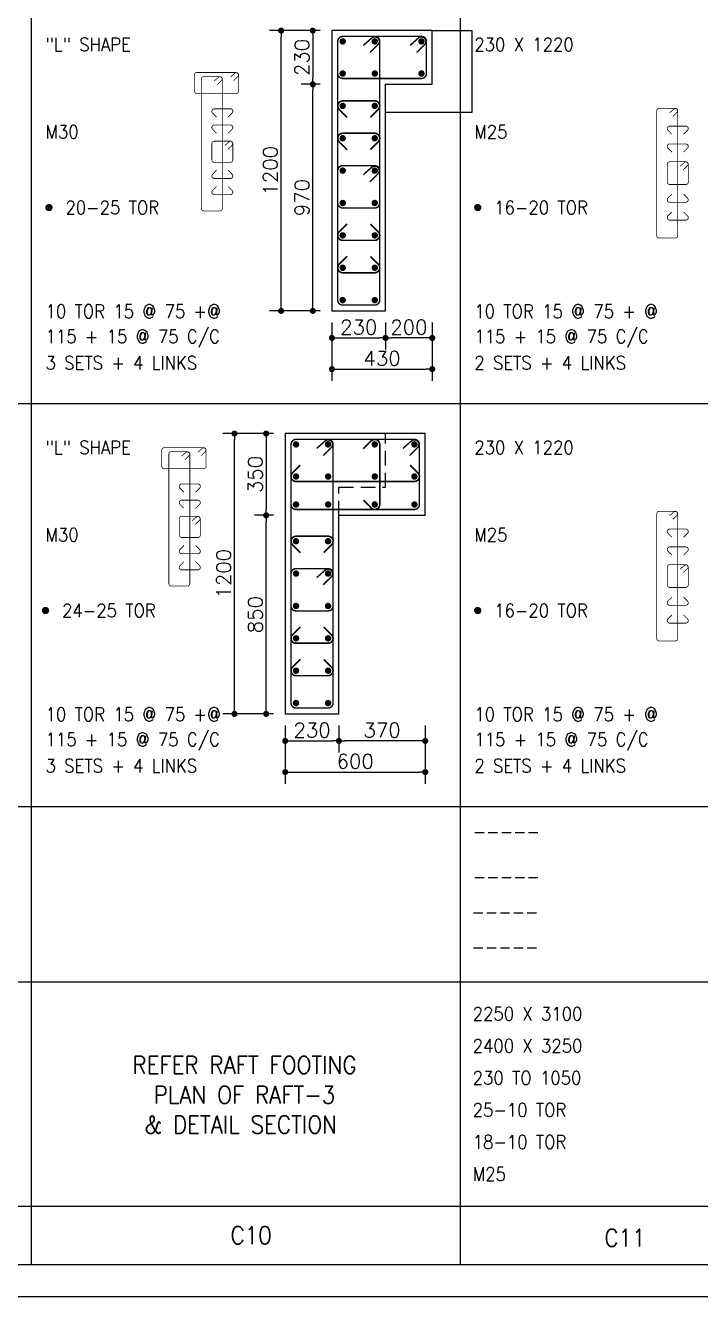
# Model space of a CAD drawing. Extents: x -200722 to 834823, y -494970 to 88783.
# Drawn here: x 291964 to 303538, y -104950 to -83184 of the extents above; entities that cross this region are included whole.
import ezdxf
from ezdxf.enums import TextEntityAlignment as Align

# ---------------------------------------------------------------- set-up
doc = ezdxf.new("R2010")
doc.units = 0
doc.header["$LTSCALE"] = 100
doc.header["$MEASUREMENT"] = 0
doc.header["$PDMODE"] = 34
doc.linetypes.add('HIDDEN', pattern=[0.375, 0.25, -0.125])
doc.layers.get('0').update_dxf_attribs({"linetype": 'CONTINUOUS'})
doc.layers.get('DEFPOINTS').update_dxf_attribs({"linetype": 'CONTINUOUS'})
for name, color, linetype in [('5', 4, 'CONTINUOUS'), ('BEAM', 4, 'CONTINUOUS'), ('COL. SHED. STEEL.', 6, 'CONTINUOUS'), ('column', 240, 'CONTINUOUS'), ('STEEL', 6, 'CONTINUOUS'), ('TEXT', 2, 'CONTINUOUS')]:
    doc.layers.add(name, color=color, linetype=linetype)
doc.layers.add('9_PRINT BOUNDARY_NON PRINT', color=32, linetype='CONTINUOUS', plot=False)
doc.layers.add('9_TITLE TEXT', color=7, linetype='CONTINUOUS', lineweight=20)
doc.layers.add('g-dim', color=6, linetype='CONTINUOUS', lineweight=9)
doc.styles.add('ROMANS', font='romans.shx')
doc.styles.get("Standard").update_dxf_attribs({"font": 'simplex.shx'})
doc.dimstyles.new('STANDARD$0', dxfattribs={"dimtxt": 2.5, "dimasz": 2.5, "dimexe": 2, "dimexo": 0.7, "dimgap": 0.9, "dimtad": 1, "dimdec": 0, "dimdsep": 46, "dimtxsty": 'ROMANS', "dimcen": 0.09, "dimclrd": 4, "dimclre": 4, "dimclrt": 3, "dimadec": 0, "dimazin": 0, "dimtfac": 1, "dimtdec": 0, "dimtmove": 0, "dimatfit": 3, "dimfxl": 1, "dimtolj": 1, "dimtzin": 0, "dimarcsym": 0})

# ---------------------------------------------------------------- blocks, each defined once
blk = doc.blocks.new('DOT')
at = {"color": 0, "linetype": 'ByBlock'}
blk.add_line((-0.5, 0), (-1, 0), dxfattribs=at)
at = {"color": 0, "linetype": 'ByBlock', "const_width": 0.5}
blk.add_lwpolyline([(-0.25, 0, 1), (0.25, 0, 1)], format="xyb", close=True, dxfattribs=at)
blk = doc.blocks.new('*D71')
at = {"layer": 'BEAM', "color": 0, "lineweight": -2, "transparency": 16777216}
for p, q in [((296418, -95173), (296418, -95636)), ((297338, -95173), (297338, -95636)), ((296522, -95436), (297234, -95436))]:
    blk.add_line(p, q, dxfattribs=at)
at = {"layer": 'DEFPOINTS', "color": 0, "lineweight": -3, "transparency": 16777216}
for p in [(296418, -94973), (297338, -94973), (297338, -95436)]:
    blk.add_point(p, dxfattribs=at)
at = {"layer": 'BEAM', "color": 0, "lineweight": -2, "transparency": 16777216, "xscale": 104, "yscale": 104, "zscale": 104, "rotation": 180}
blk.add_blockref('DOT', (296418, -95436), dxfattribs=at)
at = {"layer": 'BEAM', "color": 0, "lineweight": -2, "transparency": 16777216, "xscale": 104, "yscale": 104, "zscale": 104}
blk.add_blockref('DOT', (297338, -95436), dxfattribs=at)
at = {"layer": 'BEAM', "color": 0, "transparency": 16777216, "insert": (296878, -95252), "char_height": 248, "attachment_point": 5}
blk.add_mtext('\\A1;230', dxfattribs=at)
blk = doc.blocks.new('_DOT')
at = {"color": 0, "linetype": 'ByBlock'}
blk.add_line((-0.5, 0), (-1, 0), dxfattribs=at)
at = {"color": 0, "linetype": 'ByBlock', "const_width": 0.5}
blk.add_lwpolyline([(-0.25, 0, 1), (0.25, 0, 1)], format="xyb", close=True, dxfattribs=at)
blk = doc.blocks.new('*D72')
at = {"layer": 'BEAM', "color": 0, "lineweight": -2, "transparency": 16777216}
for p, q in [((297338, -95173), (297338, -95636)), ((298818, -95173), (298818, -95636)), ((298714, -95436), (297442, -95436))]:
    blk.add_line(p, q, dxfattribs=at)
at = {"layer": 'DEFPOINTS', "color": 0, "lineweight": -3, "transparency": 16777216}
for p in [(297338, -94973), (298818, -94973), (297338, -95436)]:
    blk.add_point(p, dxfattribs=at)
at = {"layer": 'BEAM', "color": 0, "lineweight": -2, "transparency": 16777216, "xscale": 104, "yscale": 104, "zscale": 104, "rotation": 180}
blk.add_blockref('DOT', (297338, -95436), dxfattribs=at)
at = {"layer": 'BEAM', "color": 0, "lineweight": -2, "transparency": 16777216, "xscale": 104, "yscale": 104, "zscale": 104}
blk.add_blockref('DOT', (298818, -95436), dxfattribs=at)
at = {"layer": 'BEAM', "color": 0, "transparency": 16777216, "insert": (298078, -95252), "char_height": 248, "attachment_point": 5}
blk.add_mtext('\\A1;370', dxfattribs=at)
blk = doc.blocks.new('*D73')
at = {"layer": 'BEAM', "color": 0, "lineweight": -2, "transparency": 16777216}
for p, q in [((296418, -95173), (296418, -96170)), ((298818, -95173), (298818, -96170)), ((296522, -95970), (298714, -95970))]:
    blk.add_line(p, q, dxfattribs=at)
at = {"layer": 'DEFPOINTS', "color": 0, "lineweight": -3, "transparency": 16777216}
for p in [(296418, -94973), (298818, -94973), (298818, -95970)]:
    blk.add_point(p, dxfattribs=at)
at = {"layer": 'BEAM', "color": 0, "lineweight": -2, "transparency": 16777216, "xscale": 104, "yscale": 104, "zscale": 104, "rotation": 180}
blk.add_blockref('DOT', (296418, -95970), dxfattribs=at)
at = {"layer": 'BEAM', "color": 0, "lineweight": -2, "transparency": 16777216, "xscale": 104, "yscale": 104, "zscale": 104}
blk.add_blockref('DOT', (298818, -95970), dxfattribs=at)
at = {"layer": 'BEAM', "color": 0, "transparency": 16777216, "insert": (297618, -95786), "char_height": 248, "attachment_point": 5}
blk.add_mtext('\\A1;600', dxfattribs=at)
blk = doc.blocks.new('*D74')
at = {"layer": 'BEAM', "color": 0, "lineweight": -2, "transparency": 16777216}
for p, q in [((296218, -91573), (295891, -91573)), ((296091, -94869), (296091, -91677)), ((296218, -94973), (295891, -94973))]:
    blk.add_line(p, q, dxfattribs=at)
at = {"layer": 'DEFPOINTS', "color": 0, "lineweight": -3, "transparency": 16777216}
for p in [(296091, -91573), (296418, -91573), (296418, -94973)]:
    blk.add_point(p, dxfattribs=at)
at = {"layer": 'BEAM', "color": 0, "lineweight": -2, "transparency": 16777216, "xscale": 104, "yscale": 104, "zscale": 104}
for p, rotation in [((296091, -91573), 90), ((296091, -94973), 270)]:
    blk.add_blockref('DOT', p, dxfattribs=dict(at, rotation=rotation))
at = {"layer": 'BEAM', "color": 0, "transparency": 16777216, "insert": (295907, -93273), "char_height": 248, "attachment_point": 5, "rotation": 90}
blk.add_mtext('\\A1;850', dxfattribs=at)
blk = doc.blocks.new('*D75')
at = {"layer": 'BEAM', "color": 0, "lineweight": -2, "transparency": 16777216}
for p, q in [((296218, -90173), (295891, -90173)), ((296091, -90277), (296091, -91469)), ((296218, -91573), (295891, -91573))]:
    blk.add_line(p, q, dxfattribs=at)
at = {"layer": 'DEFPOINTS', "color": 0, "lineweight": -3, "transparency": 16777216}
for p in [(296418, -90173), (296091, -91573), (296418, -91573)]:
    blk.add_point(p, dxfattribs=at)
at = {"layer": 'BEAM', "color": 0, "lineweight": -2, "transparency": 16777216, "xscale": 104, "yscale": 104, "zscale": 104}
for p, rotation in [((296091, -90173), 90), ((296091, -91573), 270)]:
    blk.add_blockref('DOT', p, dxfattribs=dict(at, rotation=rotation))
at = {"layer": 'BEAM', "color": 0, "transparency": 16777216, "insert": (295907, -90873), "char_height": 248, "attachment_point": 5, "rotation": 90}
blk.add_mtext('\\A1;350', dxfattribs=at)
blk = doc.blocks.new('*D76')
at = {"layer": 'BEAM', "color": 0, "lineweight": -2, "transparency": 16777216}
for p, q in [((296218, -90173), (295348, -90173)), ((295548, -94869), (295548, -90277)), ((296218, -94973), (295348, -94973))]:
    blk.add_line(p, q, dxfattribs=at)
at = {"layer": 'DEFPOINTS', "color": 0, "lineweight": -3, "transparency": 16777216}
for p in [(295548, -90173), (296418, -90173), (296418, -94973)]:
    blk.add_point(p, dxfattribs=at)
at = {"layer": 'BEAM', "color": 0, "lineweight": -2, "transparency": 16777216, "xscale": 104, "yscale": 104, "zscale": 104}
for p, rotation in [((295548, -90173), 90), ((295548, -94973), 270)]:
    blk.add_blockref('DOT', p, dxfattribs=dict(at, rotation=rotation))
at = {"layer": 'BEAM', "color": 0, "transparency": 16777216, "insert": (295364, -92573), "char_height": 248, "attachment_point": 5, "rotation": 90}
blk.add_mtext('\\A1;1200', dxfattribs=at)
blk = doc.blocks.new('*D77')
at = {"layer": 'BEAM', "color": 0, "lineweight": -2, "transparency": 16777216}
for p, q in [((297218, -88273), (297218, -88736)), ((298138, -88273), (298138, -88736)), ((297322, -88536), (298034, -88536))]:
    blk.add_line(p, q, dxfattribs=at)
at = {"layer": 'DEFPOINTS', "color": 0, "lineweight": -3, "transparency": 16777216}
for p in [(297218, -88073), (298138, -88073), (298138, -88536)]:
    blk.add_point(p, dxfattribs=at)
at = {"layer": 'BEAM', "color": 0, "lineweight": -2, "transparency": 16777216, "xscale": 104, "yscale": 104, "zscale": 104, "rotation": 180}
blk.add_blockref('DOT', (297218, -88536), dxfattribs=at)
at = {"layer": 'BEAM', "color": 0, "lineweight": -2, "transparency": 16777216, "xscale": 104, "yscale": 104, "zscale": 104}
blk.add_blockref('DOT', (298138, -88536), dxfattribs=at)
at = {"layer": 'BEAM', "color": 0, "transparency": 16777216, "insert": (297678, -88352), "char_height": 248, "attachment_point": 5}
blk.add_mtext('\\A1;230', dxfattribs=at)
blk = doc.blocks.new('*D78')
at = {"layer": 'BEAM', "color": 0, "lineweight": -2, "transparency": 16777216}
for p, q in [((298138, -88273), (298138, -88736)), ((298938, -88273), (298938, -88736)), ((298834, -88536), (298242, -88536))]:
    blk.add_line(p, q, dxfattribs=at)
at = {"layer": 'DEFPOINTS', "color": 0, "lineweight": -3, "transparency": 16777216}
for p in [(298138, -88073), (298938, -88073), (298138, -88536)]:
    blk.add_point(p, dxfattribs=at)
at = {"layer": 'BEAM', "color": 0, "lineweight": -2, "transparency": 16777216, "xscale": 104, "yscale": 104, "zscale": 104, "rotation": 180}
blk.add_blockref('DOT', (298138, -88536), dxfattribs=at)
at = {"layer": 'BEAM', "color": 0, "lineweight": -2, "transparency": 16777216, "xscale": 104, "yscale": 104, "zscale": 104}
blk.add_blockref('DOT', (298938, -88536), dxfattribs=at)
at = {"layer": 'BEAM', "color": 0, "transparency": 16777216, "insert": (298538, -88352), "char_height": 248, "attachment_point": 5}
blk.add_mtext('\\A1;200', dxfattribs=at)
blk = doc.blocks.new('*D79')
at = {"layer": 'BEAM', "color": 0, "lineweight": -2, "transparency": 16777216}
for p, q in [((297218, -88273), (297218, -89270)), ((298938, -88273), (298938, -89270)), ((297322, -89070), (298834, -89070))]:
    blk.add_line(p, q, dxfattribs=at)
at = {"layer": 'DEFPOINTS', "color": 0, "lineweight": -3, "transparency": 16777216}
for p in [(297218, -88073), (298938, -88073), (298938, -89070)]:
    blk.add_point(p, dxfattribs=at)
at = {"layer": 'BEAM', "color": 0, "lineweight": -2, "transparency": 16777216, "xscale": 104, "yscale": 104, "zscale": 104, "rotation": 180}
blk.add_blockref('DOT', (297218, -89070), dxfattribs=at)
at = {"layer": 'BEAM', "color": 0, "lineweight": -2, "transparency": 16777216, "xscale": 104, "yscale": 104, "zscale": 104}
blk.add_blockref('DOT', (298938, -89070), dxfattribs=at)
at = {"layer": 'BEAM', "color": 0, "transparency": 16777216, "insert": (298078, -88886), "char_height": 248, "attachment_point": 5}
blk.add_mtext('\\A1;430', dxfattribs=at)
blk = doc.blocks.new('*D80')
at = {"layer": 'BEAM', "color": 0, "lineweight": -2, "transparency": 16777216}
for p, q in [((297018, -84193), (296691, -84193)), ((296891, -87969), (296891, -84297)), ((297018, -88073), (296691, -88073))]:
    blk.add_line(p, q, dxfattribs=at)
at = {"layer": 'DEFPOINTS', "color": 0, "lineweight": -3, "transparency": 16777216}
for p in [(296891, -84193), (297218, -84193), (297218, -88073)]:
    blk.add_point(p, dxfattribs=at)
at = {"layer": 'BEAM', "color": 0, "lineweight": -2, "transparency": 16777216, "xscale": 104, "yscale": 104, "zscale": 104}
for p, rotation in [((296891, -84193), 90), ((296891, -88073), 270)]:
    blk.add_blockref('DOT', p, dxfattribs=dict(at, rotation=rotation))
at = {"layer": 'BEAM', "color": 0, "transparency": 16777216, "insert": (296707, -86133), "char_height": 248, "attachment_point": 5, "rotation": 90}
blk.add_mtext('\\A1;970', dxfattribs=at)
blk = doc.blocks.new('*D81')
at = {"layer": 'BEAM', "color": 0, "lineweight": -2, "transparency": 16777216}
for p, q in [((297018, -83273), (296691, -83273)), ((296891, -83377), (296891, -84089)), ((297018, -84193), (296691, -84193))]:
    blk.add_line(p, q, dxfattribs=at)
at = {"layer": 'DEFPOINTS', "color": 0, "lineweight": -3, "transparency": 16777216}
for p in [(297218, -83273), (296891, -84193), (297218, -84193)]:
    blk.add_point(p, dxfattribs=at)
at = {"layer": 'BEAM', "color": 0, "lineweight": -2, "transparency": 16777216, "xscale": 104, "yscale": 104, "zscale": 104}
for p, rotation in [((296891, -83273), 90), ((296891, -84193), 270)]:
    blk.add_blockref('DOT', p, dxfattribs=dict(at, rotation=rotation))
at = {"layer": 'BEAM', "color": 0, "transparency": 16777216, "insert": (296707, -83733), "char_height": 248, "attachment_point": 5, "rotation": 90}
blk.add_mtext('\\A1;230', dxfattribs=at)
blk = doc.blocks.new('*D82')
at = {"layer": 'BEAM', "color": 0, "lineweight": -2, "transparency": 16777216}
for p, q in [((297018, -83273), (296148, -83273)), ((296348, -87969), (296348, -83377)), ((297018, -88073), (296148, -88073))]:
    blk.add_line(p, q, dxfattribs=at)
at = {"layer": 'DEFPOINTS', "color": 0, "lineweight": -3, "transparency": 16777216}
for p in [(296348, -83273), (297218, -83273), (297218, -88073)]:
    blk.add_point(p, dxfattribs=at)
at = {"layer": 'BEAM', "color": 0, "lineweight": -2, "transparency": 16777216, "xscale": 104, "yscale": 104, "zscale": 104}
for p, rotation in [((296348, -83273), 90), ((296348, -88073), 270)]:
    blk.add_blockref('DOT', p, dxfattribs=dict(at, rotation=rotation))
at = {"layer": 'BEAM', "color": 0, "transparency": 16777216, "insert": (296164, -85673), "char_height": 248, "attachment_point": 5, "rotation": 90}
blk.add_mtext('\\A1;1200', dxfattribs=at)

msp = doc.modelspace()

# ---------------------------------------------------------------- linework, layer by layer
at = {"color": 18, "true_color": 0x000000}
msp.add_lwpolyline([(223222.7, -104400.4), (314632.7, -104400.4), (314632.7, -40160.4), (223222.7, -40160.4)], close=True, dxfattribs=at)
at = {"color": 8, "lineweight": -3, "ltscale": 0.4}
msp.add_lwpolyline([(298937.9, -83272.9), (299617.9, -83272.9), (299617.9, -84672.9), (298137.9, -84672.9)], dxfattribs=at)
at = {"layer": '5', "color": 7, "lineweight": -2}
for p, q in [((292069.6, -104400.4), (292069.6, -40160.4)), ((299422.7, -104400.4), (299422.7, -40160.4)), ((223222.7, -89660.4), (305172.7, -89660.4)), ((223222.7, -96560.4), (305172.7, -96560.4)), ((224722.7, -99560.4), (305172.7, -99560.4)), ((223222.7, -103400.4), (305172.7, -103400.4))]:
    msp.add_line(p, q, dxfattribs=at)
at = {"layer": '9_PRINT BOUNDARY_NON PRINT', "color": 18, "true_color": 0x000000}
msp.add_lwpolyline([(222672.7, -104950.4), (315182.7, -104950.4), (315182.7, -39610.4), (222672.7, -39610.4)], close=True, dxfattribs=at)
at = {"layer": '9_TITLE TEXT', "color": 18, "true_color": 0x000000}
msp.add_lwpolyline([(314632.7, -40160.4), (223222.7, -40160.4), (223222.7, -104400.4), (314632.7, -104400.4)], dxfattribs=at)
at = {"layer": 'COL. SHED. STEEL.', "color": 140, "linetype": 'Continuous', "const_width": 12.5}
for points in [[(303009.1, -85908.5), (303284.1, -85908.5, 0.4142136), (303326.6, -85866), (303326.6, -85561, 0.4142136), (303284.1, -85518.5), (303009.1, -85518.5, 0.4142136), (302966.6, -85561), (302966.6, -85866, 0.4142136)], [(303009.1, -92808.5), (303284.1, -92808.5, 0.4142136), (303326.6, -92766), (303326.6, -92461, 0.4142136), (303284.1, -92418.5), (303009.1, -92418.5, 0.4142136), (302966.6, -92461), (302966.6, -92766, 0.4142136)]]:
    msp.add_lwpolyline(points, format="xyb", close=True, dxfattribs=at)
for points in [[(303242.5, -85656.4), (303313.5, -85586.1, 0.9275277), (303258.7, -85531.8), (303186.2, -85595.5)], [(303242.5, -92556.4), (303313.5, -92486.1, 0.9275277), (303258.7, -92431.8), (303186.2, -92495.5)]]:
    msp.add_lwpolyline(points, format="xyb", dxfattribs=at)
at = {"layer": 'column', "color": 4, "linetype": 'Continuous'}
for points in [[(298937.9, -83272.9), (297217.9, -83272.9), (297217.9, -88073), (298137.9, -88073), (298137.9, -84192.9), (298937.9, -84192.9), (298937.9, -83272.9)], [(298817.9, -90172.9), (296417.9, -90172.9), (296417.9, -94973), (297337.9, -94973), (297337.9, -91572.9), (298817.9, -91572.9), (298817.9, -90172.9)]]:
    msp.add_lwpolyline(points, dxfattribs=at)
at = {"layer": 'column', "color": 4, "linetype": 'HIDDEN', "ltscale": 10}
msp.add_lwpolyline([(297337.9, -91572.9), (297337.9, -91092.9), (298137.9, -91092.9), (298137.9, -90172.9)], dxfattribs=at)
at = {"layer": 'g-dim', "color": 62, "lineweight": -2}
for points, const_width in [([(295203, -85528.2), (295478, -85528.2, 0.4142136), (295520.5, -85485.7), (295520.5, -85208.6, 0.4142136), (295478, -85166.1), (295203, -85166.1, 0.4142136), (295160.5, -85208.6), (295160.5, -85485.7, 0.4142136)], 12.5), ([(297402.9, -86310.1), (297952.9, -86310.1, 0.4142136), (298037.9, -86225.1), (298037.9, -85670.8, 0.4142136), (297952.9, -85585.8), (297402.9, -85585.8, 0.4142136), (297317.9, -85670.8), (297317.9, -86225.1, 0.4142136)], 25), ([(294644.9, -91952.7), (294919.9, -91952.7, 0.4142136), (294962.4, -91910.2), (294962.4, -91633.1, 0.4142136), (294919.9, -91590.6), (294644.9, -91590.6, 0.4142136), (294602.4, -91633.1), (294602.4, -91910.2, 0.4142136)], 12.5), ([(296602.9, -93210.1), (297152.9, -93210.1, 0.4142136), (297237.9, -93125.1), (297237.9, -92570.8, 0.4142136), (297152.9, -92485.8), (296602.9, -92485.8, 0.4142136), (296517.9, -92570.8), (296517.9, -93125.1, 0.4142136)], 25)]:
    msp.add_lwpolyline(points, format="xyb", close=True, dxfattribs=dict(at, const_width=const_width))
for points, const_width in [([(295436.4, -85304), (295507.5, -85233.7, 0.9275277), (295452.7, -85179.4), (295380.2, -85243)], 12.5), ([(297869.7, -85861.7), (298011.8, -85721, 0.9275277), (297902.2, -85612.4), (297757.2, -85739.7)], 25), ([(294878.3, -91728.5), (294949.3, -91658.2, 0.9275277), (294894.5, -91603.8), (294822, -91667.5)], 12.5), ([(297069.7, -92761.7), (297211.8, -92621, 0.9275277), (297102.2, -92512.4), (296957.2, -92639.7)], 25)]:
    msp.add_lwpolyline(points, format="xyb", dxfattribs=dict(at, const_width=const_width))
at = {"layer": 'STEEL', "color": 18, "true_color": 0x000000}
for points, const_width in [([(297402.9, -83372.9), (297952.9, -83372.9, -0.4142136), (298037.9, -83457.9), (298037.9, -87888, -0.4142136), (297952.9, -87973), (297402.9, -87973, -0.4142136), (297317.9, -87888), (297317.9, -83457.9, -0.4142136)], 25), ([(297402.9, -83372.9), (298752.9, -83372.9, -0.4142136), (298837.9, -83457.9), (298837.9, -84007.9, -0.4142136), (298752.9, -84092.9), (297402.9, -84092.9, -0.4142136), (297317.9, -84007.9), (297317.9, -83457.9, -0.4142136)], 25), ([(294902.4, -83990.8), (295577.4, -83990.8, -0.4142136), (295619.9, -84033.3), (295619.9, -84308.3, -0.4142136), (295577.4, -84350.8), (294902.4, -84350.8, -0.4142136), (294859.9, -84308.3), (294859.9, -84033.3, -0.4142136)], 12.5), ([(295023, -84059.6), (295298, -84059.6, -0.4142136), (295340.5, -84102.1), (295340.5, -86317.2, -0.4142136), (295298, -86359.7), (295023, -86359.7, -0.4142136), (294980.5, -86317.2), (294980.5, -84102.1, -0.4142136)], 12.5), ([(302829.1, -86823.5), (303104.1, -86823.5, 0.4142136), (303146.6, -86781), (303146.6, -84646, 0.4142136), (303104.1, -84603.5), (302829.1, -84603.5, 0.4142136), (302786.6, -84646), (302786.6, -86781, 0.4142136)], 12.5), ([(292337, -86302.9, 1), (292399.5, -86302.9, 1)], 62.5), ([(299686.4, -86302.9, 1), (299748.9, -86302.9, 1)], 62.5), ([(296602.9, -90272.9), (297152.9, -90272.9, -0.4142136), (297237.9, -90357.9), (297237.9, -94788, -0.4142136), (297152.9, -94873), (296602.9, -94873, -0.4142136), (296517.9, -94788), (296517.9, -90357.9, -0.4142136)], 25), ([(296602.9, -90272.9), (298632.9, -90272.9, -0.4142136), (298717.9, -90357.9), (298717.9, -91387.9, -0.4142136), (298632.9, -91472.9), (296602.9, -91472.9, -0.4142136), (296517.9, -91387.9), (296517.9, -90357.9, -0.4142136)], 25), ([(294344.3, -90415.3), (295019.3, -90415.3, -0.4142136), (295061.8, -90457.8), (295061.8, -90732.8, -0.4142136), (295019.3, -90775.3), (294344.3, -90775.3, -0.4142136), (294301.8, -90732.8), (294301.8, -90457.8, -0.4142136)], 12.5), ([(294464.9, -90484.1), (294739.9, -90484.1, -0.4142136), (294782.4, -90526.6), (294782.4, -92741.7, -0.4142136), (294739.9, -92784.2), (294464.9, -92784.2, -0.4142136), (294422.4, -92741.7), (294422.4, -90526.6, -0.4142136)], 12.5), ([(302829.1, -93723.5), (303104.1, -93723.5, 0.4142136), (303146.6, -93681), (303146.6, -91546, 0.4142136), (303104.1, -91503.5), (302829.1, -91503.5, 0.4142136), (302786.6, -91546), (302786.6, -93681, 0.4142136)], 12.5), ([(292278.6, -93202.9, 1), (292341.1, -93202.9, 1)], 62.5), ([(299686.4, -93202.9, 1), (299748.9, -93202.9, 1)], 62.5)]:
    msp.add_lwpolyline(points, format="xyb", close=True, dxfattribs=dict(at, const_width=const_width))
at = {"layer": 'STEEL', "color": 18, "linetype": 'Continuous', "true_color": 0x000000, "const_width": 55}
for points in [[(297402.9, -83485.4, 1), (297402.9, -83430.4, 1)], [(297952.9, -83485.4, -1), (297952.9, -83430.4, -1)], [(298752.9, -83485.4, -1), (298752.9, -83430.4, -1)], [(297402.9, -84035.4, 1), (297402.9, -83980.4, 1)], [(297952.9, -84035.4, -1), (297952.9, -83980.4, -1)], [(298752.9, -84035.4, -1), (298752.9, -83980.4, -1)], [(297402.9, -84589.7, 1), (297402.9, -84534.7, 1)], [(297952.9, -84589.7, -1), (297952.9, -84534.7, -1)], [(297402.9, -85144, 1), (297402.9, -85089, 1)], [(297952.9, -85144, -1), (297952.9, -85089, -1)], [(297402.9, -85698.3, 1), (297402.9, -85643.3, 1)], [(297952.9, -85698.3, -1), (297952.9, -85643.3, -1)], [(297402.9, -86252.6, 1), (297402.9, -86197.6, 1)], [(297952.9, -86252.6, -1), (297952.9, -86197.6, -1)], [(297402.9, -86806.9, 1), (297402.9, -86751.9, 1)], [(297952.9, -86806.9, -1), (297952.9, -86751.9, -1)], [(297402.9, -87361.2, 1), (297402.9, -87306.2, 1)], [(297952.9, -87361.2, -1), (297952.9, -87306.2, -1)], [(297402.9, -87915.5, 1), (297402.9, -87860.5, 1)], [(297952.9, -87915.5, -1), (297952.9, -87860.5, -1)], [(296602.9, -90385.4, 1), (296602.9, -90330.4, 1)], [(297152.9, -90385.4, -1), (297152.9, -90330.4, -1)], [(297952.9, -90385.4, -1), (297952.9, -90330.4, -1)], [(298632.9, -90385.4, -1), (298632.9, -90330.4, -1)], [(296602.9, -90935.4, 1), (296602.9, -90880.4, 1)], [(297152.9, -90935.4, -1), (297152.9, -90880.4, -1)], [(297952.9, -90935.4, -1), (297952.9, -90880.4, -1)], [(298632.9, -90935.4, -1), (298632.9, -90880.4, -1)], [(296602.9, -91360.4, -1), (296602.9, -91415.4, -1)], [(297152.9, -91360.4, 1), (297152.9, -91415.4, 1)], [(297952.9, -91415.4, -1), (297952.9, -91360.4, -1)], [(298632.9, -91415.4, -1), (298632.9, -91360.4, -1)], [(296602.9, -92044, 1), (296602.9, -91989, 1)], [(297152.9, -92044, -1), (297152.9, -91989, -1)], [(296602.9, -92598.3, 1), (296602.9, -92543.3, 1)], [(297152.9, -92598.3, -1), (297152.9, -92543.3, -1)], [(296602.9, -93152.6, 1), (296602.9, -93097.6, 1)], [(297152.9, -93152.6, -1), (297152.9, -93097.6, -1)], [(296602.9, -93706.9, 1), (296602.9, -93651.9, 1)], [(297152.9, -93706.9, -1), (297152.9, -93651.9, -1)], [(296602.9, -94261.2, 1), (296602.9, -94206.2, 1)], [(297152.9, -94261.2, -1), (297152.9, -94206.2, -1)], [(296602.9, -94815.5, 1), (296602.9, -94760.5, 1)], [(297152.9, -94815.5, -1), (297152.9, -94760.5, -1)]]:
    msp.add_lwpolyline(points, format="xyb", close=True, dxfattribs=at)
at = {"layer": 'STEEL', "color": 18, "true_color": 0x000000}
for points, const_width in [([(297869.7, -83648.8), (298011.8, -83508.1, 0.9275277), (297902.2, -83399.5), (297757.2, -83526.8)], 25), ([(298669.7, -83648.8), (298811.8, -83508.1, 0.9275277), (298702.2, -83399.5), (298557.2, -83526.8)], 25), ([(295535.8, -84128.7), (295606.8, -84058.3, 0.9275277), (295552, -84004), (295479.5, -84067.7)], 12.5), ([(295256.4, -84197.6), (295327.5, -84127.2, 0.9275277), (295272.7, -84072.9), (295200.2, -84136.6)], 12.5), ([(303062.5, -84741.4), (303133.5, -84671.1, 0.9275277), (303078.7, -84616.8), (303006.2, -84680.5)], 12.5), ([(297069.7, -90548.8), (297211.8, -90408.1, 0.9275277), (297102.2, -90299.5), (296957.2, -90426.8)], 25), ([(298549.7, -90548.8), (298691.8, -90408.1, 0.9275277), (298582.2, -90299.5), (298437.2, -90426.8)], 25), ([(294698.3, -90622.1), (294769.3, -90551.7, 0.9275277), (294714.5, -90497.4), (294642, -90561.1)], 12.5), ([(294977.7, -90553.2), (295048.7, -90482.8, 0.9275277), (294993.9, -90428.5), (294921.4, -90492.2)], 12.5), ([(303062.5, -91641.4), (303133.5, -91571.1, 0.9275277), (303078.7, -91516.8), (303006.2, -91580.5)], 12.5)]:
    msp.add_lwpolyline(points, format="xyb", dxfattribs=dict(at, const_width=const_width))
at = {"layer": 'STEEL', "color": 40}
for points in [[(295240.5, -84751.9, 14, 14, 0), (295173, -84684.3, 14, 14, -0.6681786), (295203, -84611.8, 14, 14, 0), (295478, -84611.8, 14, 14, -0.6681786), (295508.1, -84684.3, 14, 14, 0), (295440.5, -84751.9, 0, 0, 0)], [(297477.9, -84757.4, 28, 28, 0), (297342.8, -84622.3, 28, 28, -0.6681786), (297402.9, -84477.2, 28, 28, 0), (297952.9, -84477.2, 28, 28, -0.6681786), (298013, -84622.3, 28, 28, 0), (297878, -84757.4, 0, 0, 0)], [(295240.5, -85029, 14, 14, 0), (295173, -84961.5, 14, 14, -0.6681786), (295203, -84888.9, 14, 14, 0), (295478, -84888.9, 14, 14, -0.6681786), (295508.1, -84961.5, 14, 14, 0), (295440.5, -85029, 0, 0, 0)], [(297477.9, -85311.7, 28, 28, 0), (297342.8, -85176.6, 28, 28, -0.6681786), (297402.9, -85031.5, 28, 28, 0), (297952.9, -85031.5, 28, 28, -0.6681786), (298013, -85176.6, 28, 28, 0), (297878, -85311.7, 0, 0, 0)], [(303046.5, -85048.6, 14, 14, 0), (302979, -84981.1, 14, 14, -0.6681786), (303009.1, -84908.5, 14, 14, 0), (303284.1, -84908.5, 14, 14, -0.6681786), (303314.1, -84981.1, 14, 14, 0), (303246.6, -85048.6, 0, 0, 0)], [(303046.5, -85353.6, 14, 14, 0), (302979, -85286.1, 14, 14, -0.6681786), (303009.1, -85213.5, 14, 14, 0), (303284.1, -85213.5, 14, 14, -0.6681786), (303314.1, -85286.1, 14, 14, 0), (303246.6, -85353.6, 0, 0, 0)], [(295240.5, -85665.3, 14, 14, 0), (295173, -85732.8, 14, 14, 0.6681786), (295203, -85805.4, 14, 14, 0), (295478, -85805.4, 14, 14, 0.6681786), (295508.1, -85732.8, 14, 14, 0), (295440.5, -85665.3, 0, 0, 0)], [(295240.5, -85942.4, 14, 14, 0), (295173, -86010, 14, 14, 0.6681786), (295203, -86082.5, 14, 14, 0), (295478, -86082.5, 14, 14, 0.6681786), (295508.1, -86010, 14, 14, 0), (295440.5, -85942.4, 0, 0, 0)], [(303046.5, -86073.4, 14, 14, 0), (302979, -86141, 14, 14, 0.6681786), (303009.1, -86213.5, 14, 14, 0), (303284.1, -86213.5, 14, 14, 0.6681786), (303314.1, -86141, 14, 14, 0), (303246.6, -86073.4, 0, 0, 0)], [(303046.5, -86378.4, 14, 14, 0), (302979, -86446, 14, 14, 0.6681786), (303009.1, -86518.5, 14, 14, 0), (303284.1, -86518.5, 14, 14, 0.6681786), (303314.1, -86446, 14, 14, 0), (303246.6, -86378.4, 0, 0, 0)], [(297477.9, -86584.2, 28, 28, 0), (297342.8, -86719.3, 28, 28, 0.6681786), (297402.9, -86864.4, 28, 28, 0), (297952.9, -86864.4, 28, 28, 0.6681786), (298013, -86719.3, 28, 28, 0), (297878, -86584.2, 0, 0, 0)], [(297477.9, -87138.5, 28, 28, 0), (297342.8, -87273.6, 28, 28, 0.6681786), (297402.9, -87418.7, 28, 28, 0), (297952.9, -87418.7, 28, 28, 0.6681786), (298013, -87273.6, 28, 28, 0), (297878, -87138.5, 0, 0, 0)], [(297757.7, -90432.9, 28, 28, 0), (297892.8, -90297.8, 28, 28, -0.6681786), (298037.9, -90357.9, 28, 28, 0), (298037.9, -91387.9, 28, 28, -0.6681786), (297892.8, -91448, 28, 28, 0), (297757.7, -91312.9, 0, 0, 0)], [(296677.9, -90712.7, 28, 28, 0), (296542.8, -90847.8, 28, 28, 0.6681786), (296602.9, -90992.9, 28, 28, 0), (298632.9, -90992.9, 28, 28, 0.6681786), (298693, -90847.8, 28, 28, 0), (298558, -90712.7, 0, 0, 0)], [(294682.4, -91176.4, 14, 14, 0), (294614.8, -91108.8, 14, 14, -0.6681786), (294644.9, -91036.3, 14, 14, 0), (294919.9, -91036.3, 14, 14, -0.6681786), (294949.9, -91108.8, 14, 14, 0), (294882.4, -91176.4, 0, 0, 0)], [(294682.4, -91453.5, 14, 14, 0), (294614.8, -91386, 14, 14, -0.6681786), (294644.9, -91313.4, 14, 14, 0), (294919.9, -91313.4, 14, 14, -0.6681786), (294949.9, -91386, 14, 14, 0), (294882.4, -91453.5, 0, 0, 0)], [(303046.5, -91948.6, 14, 14, 0), (302979, -91881.1, 14, 14, -0.6681786), (303009.1, -91808.5, 14, 14, 0), (303284.1, -91808.5, 14, 14, -0.6681786), (303314.1, -91881.1, 14, 14, 0), (303246.6, -91948.6, 0, 0, 0)], [(296677.9, -92211.7, 28, 28, 0), (296542.8, -92076.6, 28, 28, -0.6681786), (296602.9, -91931.5, 28, 28, 0), (297152.9, -91931.5, 28, 28, -0.6681786), (297213, -92076.6, 28, 28, 0), (297078, -92211.7, 0, 0, 0)], [(294682.4, -92089.8, 14, 14, 0), (294614.8, -92157.3, 14, 14, 0.6681786), (294644.9, -92229.9, 14, 14, 0), (294919.9, -92229.9, 14, 14, 0.6681786), (294949.9, -92157.3, 14, 14, 0), (294882.4, -92089.8, 0, 0, 0)], [(303046.5, -92253.6, 14, 14, 0), (302979, -92186.1, 14, 14, -0.6681786), (303009.1, -92113.5, 14, 14, 0), (303284.1, -92113.5, 14, 14, -0.6681786), (303314.1, -92186.1, 14, 14, 0), (303246.6, -92253.6, 0, 0, 0)], [(294682.4, -92366.9, 14, 14, 0), (294614.8, -92434.5, 14, 14, 0.6681786), (294644.9, -92507, 14, 14, 0), (294919.9, -92507, 14, 14, 0.6681786), (294949.9, -92434.5, 14, 14, 0), (294882.4, -92366.9, 0, 0, 0)], [(303046.5, -92973.4, 14, 14, 0), (302979, -93041, 14, 14, 0.6681786), (303009.1, -93113.5, 14, 14, 0), (303284.1, -93113.5, 14, 14, 0.6681786), (303314.1, -93041, 14, 14, 0), (303246.6, -92973.4, 0, 0, 0)], [(303046.5, -93278.4, 14, 14, 0), (302979, -93346, 14, 14, 0.6681786), (303009.1, -93418.5, 14, 14, 0), (303284.1, -93418.5, 14, 14, 0.6681786), (303314.1, -93346, 14, 14, 0), (303246.6, -93278.4, 0, 0, 0)], [(296677.9, -93484.2, 28, 28, 0), (296542.8, -93619.3, 28, 28, 0.6681786), (296602.9, -93764.4, 28, 28, 0), (297152.9, -93764.4, 28, 28, 0.6681786), (297213, -93619.3, 28, 28, 0), (297078, -93484.2, 0, 0, 0)], [(296677.9, -94038.5, 28, 28, 0), (296542.8, -94173.6, 28, 28, 0.6681786), (296602.9, -94318.7, 28, 28, 0), (297152.9, -94318.7, 28, 28, 0.6681786), (297213, -94173.6, 28, 28, 0), (297078, -94038.5, 0, 0, 0)]]:
    msp.add_lwpolyline(points, format="xyseb", dxfattribs=at)

# ---------------------------------------------------------------- texts
at = {"layer": 'TEXT', "color": 18, "ltscale": 5, "true_color": 0x000000, "style": 'ROMANS', "width": 0.9}
for s, p in [('"L" SHAPE', (292309.9, -83510.4)), ('230 X 1220', (299659.2, -83510.4)), ('M30', (292309.9, -85005.4)), ('M25', (299659.2, -85005.4)), ('20-25 TOR', (292651.5, -86302.9)), ('16-20 TOR', (300000.8, -86302.9)), ('10 TOR 15 @ 75 +@', (292309.9, -88080.4)), ('10 TOR 15 @ 75 + @ ', (299659.2, -88080.4)), ('115 + 15 @ 75 C/C', (292309.9, -88510)), ('115 + 15 @ 75 C/C', (299659.2, -88510)), ('3 SETS + 4 LINKS', (292309.9, -88960.5)), ('2 SETS + 4 LINKS', (299659.2, -88960.5)), ('"L" SHAPE', (292309.9, -90410.4)), ('230 X 1220', (299659.2, -90410.4)), ('M30', (292309.9, -91905.4)), ('M25', (299659.2, -91905.4)), ('24-25 TOR', (292593.1, -93202.9)), ('16-20 TOR', (300000.8, -93202.9)), ('10 TOR 15 @ 75 +@', (292309.9, -94980.4)), ('10 TOR 15 @ 75 + @ ', (299659.2, -94980.4)), ('115 + 15 @ 75 C/C', (292309.9, -95410)), ('115 + 15 @ 75 C/C', (299659.2, -95410)), ('3 SETS + 4 LINKS', (292309.9, -95860.5)), ('2 SETS + 4 LINKS', (299659.2, -95860.5)), ('-----', (299631.7, -96988.2)), ('-----', (299631.7, -97760.4)), ('-----', (299608.7, -98360.4)), ('-----', (299608.7, -98960.4)), ('2250 X 3100', (299631.7, -100109)), ('2400 X 3250', (299631.7, -100657.5)), ('230 TO 1050', (299631.7, -101206.1)), ('25-10 TOR', (299631.7, -101754.7)), ('18-10 TOR', (299631.7, -102303.3)), ('M25', (299631.7, -102851.8))]:
    msp.add_text(s, height=230, dxfattribs=at).set_placement(p, align=Align.MIDDLE_LEFT)
for s, p in [('REFER RAFT FOOTING', (295720.8, -100984.2)), ('PLAN OF RAFT-3', (295720.8, -101494.8)), ('& DETAIL SECTION', (295656.8, -102005.4))]:
    msp.add_text(s, height=300, dxfattribs=at).set_placement(p, align=Align.MIDDLE_CENTER)
for s, p in [('C10', (295833.5, -103900.4)), ('C11', (302241.5, -103944.9))]:
    msp.add_text(s, height=300, dxfattribs=at).set_placement(p, align=Align.MIDDLE)

# ---------------------------------------------------------------- dimensions: what is measured, and where the dimension line sits
at = {"layer": 'BEAM', "color": 18, "true_color": 0x000000}
for base, p1, p2, angle, picture, middle in [((296348.1, -83272.9), (297217.9, -88073), (297217.9, -83272.9), 90, '*D82', (296164.1, -85672.9)), ((296890.5, -84192.9), (297217.9, -83272.9), (297217.9, -84192.9), 270, '*D81', (296706.5, -83732.9)), ((296890.5, -84192.9), (297217.9, -88073), (297217.9, -84192.9), 90, '*D80', (296706.5, -86132.9)), ((298137.9, -88536.4), (298937.9, -88073), (298137.9, -88073), 180, '*D78', (298537.9, -88352.4)), ((295548.1, -90172.9), (296417.9, -94973), (296417.9, -90172.9), 90, '*D76', (295364.1, -92572.9)), ((296090.5, -91572.9), (296417.9, -90172.9), (296417.9, -91572.9), 270, '*D75', (295906.5, -90872.9)), ((296090.5, -91572.9), (296417.9, -94973), (296417.9, -91572.9), 90, '*D74', (295906.5, -93272.9)), ((297337.9, -95436.4), (298817.9, -94973), (297337.9, -94973), 180, '*D72', (298077.9, -95252.4))]:
    dim = msp.add_linear_dim(base=base, p1=p1, p2=p2, angle=angle, dimstyle='STANDARD$0', override={"dimscale": 8, "dimtxt": 31, "dimasz": 13, "dimexe": 25, "dimexo": 25, "dimgap": 7.5, "dimlfac": 0.25, "dimzin": 3, "dimtxsty": 'Standard', "dimblk": 'DOT', "dimcen": 3, "dimdle": 4, "dimclrd": 0, "dimclre": 0, "dimclrt": 0, "dimtmove": 2, "dimldrblk": 'DOT', "dimtzin": 3}, dxfattribs=at)
    dim.commit()
    dim.dimension.update_dxf_attribs({"geometry": picture, "text_midpoint": middle})
for base, p1, p2, picture, middle in [((298137.9, -88536.4), (297217.9, -88073), (298137.9, -88073), '*D77', (297677.9, -88352.4)), ((298937.9, -89070.5), (297217.9, -88073), (298937.9, -88073), '*D79', (298077.9, -88886.5)), ((297337.9, -95436.4), (296417.9, -94973), (297337.9, -94973), '*D71', (296877.9, -95252.4)), ((298817.9, -95970.5), (296417.9, -94973), (298817.9, -94973), '*D73', (297617.9, -95786.5))]:
    dim = msp.add_linear_dim(base=base, p1=p1, p2=p2, dimstyle='STANDARD$0', override={"dimscale": 8, "dimtxt": 31, "dimasz": 13, "dimexe": 25, "dimexo": 25, "dimgap": 7.5, "dimlfac": 0.25, "dimzin": 3, "dimtxsty": 'Standard', "dimblk": 'DOT', "dimcen": 3, "dimdle": 4, "dimclrd": 0, "dimclre": 0, "dimclrt": 0, "dimtmove": 2, "dimldrblk": 'DOT', "dimtzin": 3}, dxfattribs=at)
    dim.commit()
    dim.dimension.update_dxf_attribs({"geometry": picture, "text_midpoint": middle})

doc.saveas('drawing.dxf')
